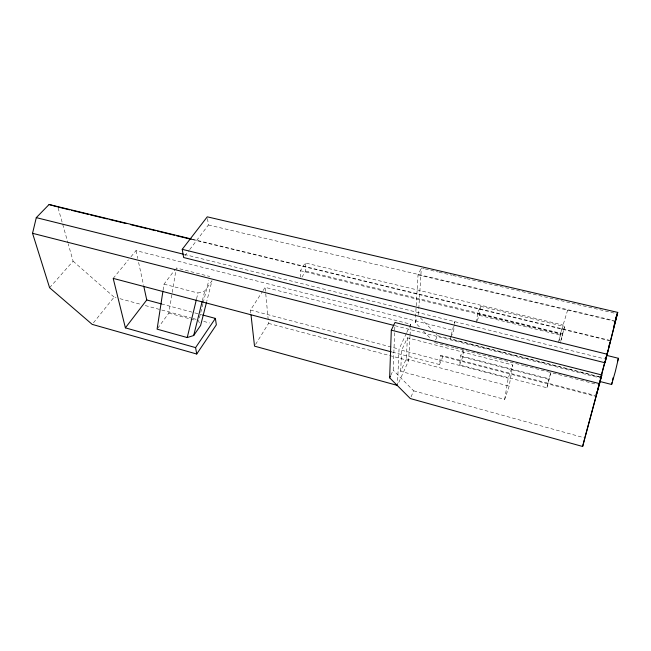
<?xml version="1.0" encoding="UTF-8"?>
<svg xmlns="http://www.w3.org/2000/svg" width="651" height="651" viewBox="0 0 651 651"><rect width="100%" height="100%" fill="white"/><g stroke="black" fill="none" stroke-linecap="round" stroke-linejoin="round"><path stroke-width="0.49" stroke-dasharray="3.25 2.44" d="M390.828 375.269L393.18 370.175L394.897 325.533M406.346 333.41L399.047 349.082L397.452 385.433L408.641 360.597L409.975 336.323M400.666 371.314L401.651 350.246L407.404 337.804L512.76 364.975L509.163 386.157L504.68 399.38L400.666 371.314L406.305 358.888L407.404 337.804M410.032 335.314L410.423 328.234M410.48 327.225L410.643 324.19L265.144 287.368L262.971 290.728M419.325 326.835L415.192 322.53L418.032 274.877L421.319 268.082L424.289 268.773M418.406 314.693L418.723 309.624M418.788 308.615L421.319 268.082M392.35 352.11L439.531 364.576L440.312 355.78L443.176 355.837L594.876 395.417M451.045 336.974L453.739 330.529L454.333 324.662M454.431 323.685L454.626 321.724L454.146 323.628M550.933 372.25L546.897 387.784L459.622 364.877L460.631 355.82L463.073 349.717M459.622 364.877L462.739 357.033L463.764 347.968M476.426 322.538L477.549 313.465L480.422 306.279L564.547 326.582L560.291 343.256M477.134 320.74L479.274 315.353L480.422 306.279M163.092 290.134L164.011 284.137L175.07 269.587M157.68 328.348L168.821 313.115L176.299 267.976L209.785 276.488M504.68 399.38L508.219 378.239L512.76 364.975M546.897 387.784L550.77 372.266M558.932 340.628L560.324 334.15L567.762 309.681M558.534 342.483L563.082 325.077L305.213 262.931L300.412 270.702L300.778 277.041M560.69 341.433L564.547 326.582M196.561 298.817L197.953 293.007L204.772 290.948L212.006 280.76L206.806 301.161M202.363 300.64L204.772 290.948M202.966 303.7L198.579 321.195L199.393 322.896M203.21 302.723L208.808 280.369M451.005 335.973L450.28 338.821L600.507 377.067M451.241 335.021L453.902 324.572M439.531 364.576L443.176 355.837M411.058 396.833L413.654 390.812L393.18 370.175M435.609 340.017L437.472 335.704L436.105 334.272M415.192 322.53L417.56 317.411M406.777 332.482L410.643 324.19M301.942 277.131L305.644 271.076L305.213 262.931M255.558 344.452L268.554 323.401L265.144 287.368M250.814 313.082L250.472 310.079L262.426 291.567M184.851 255.949L189.083 250.391M189.685 249.602L208.426 224.986L207.254 216.832M93.443 322.815L114.112 297.108L116.065 297.637M113.193 278.384L128.418 259.863M130.957 256.779L136.026 250.611L453.739 330.529M49.606 287.742L73.099 261.157L68.192 243.743M425.274 269.001L438.131 272.004M439.116 272.232L451.973 275.227M452.958 275.463L465.815 278.457M466.8 278.693L616.098 313.53M208.426 224.986L613.486 320.455M418.032 274.877L615.187 321.382M192.37 239.226L609.385 340.261M192.191 239.552L610.093 340.855M305.644 271.076L561.284 333.41M477.549 313.465L562.269 334.134M300.412 270.702L560.324 334.15M479.274 315.353L562.562 335.704M184.331 254.427L604.738 358.913M437.472 335.704L600.027 377.1M394.962 325.695L600.783 378.166M434.486 342.613L454.081 347.65M455.065 347.903L523.656 365.545M524.633 365.797L552.064 372.86M553.049 373.113L597.138 384.448M460.631 355.82L548.826 378.695M462.739 357.033L549.379 379.525M440.312 355.78L594.876 396.142M164.011 284.137L197.953 293.007M250.472 310.079L399.047 349.082M401.651 350.246L508.219 378.239M406.305 358.888L509.163 386.157M268.554 323.401L408.641 360.597M161.464 303.919L193.819 312.618M194.795 312.879L201.664 314.726M119.955 298.695L140.404 304.237M145.271 305.555L192.004 318.225M192.981 318.485L197.847 319.804M203.69 321.391L209.532 322.977M168.821 313.115L189.937 318.852M190.898 319.112L195.699 320.414M413.654 390.812L583.809 437.651M73.099 261.157L114.112 297.108M423.459 331.139L430.352 338.308M420.391 317.851L433.371 331.416M58.102 207.954L67.916 242.782M136.026 250.611L137.743 258.504M138.606 262.451L143.546 285.154"/><path stroke-width="0.98" d="M389.648 377.824L391.308 330.155L395.011 322.489L601.825 374.992L582.637 446.488L410.309 398.55L389.648 377.824L390.437 376.123M606.431 355.324L618.45 358.302L615.309 371.575L611.631 384.489L599.644 381.421M611.631 384.489L611.981 382.568M162.937 291.135L157.094 329.154L187.236 337.552L193.689 335.525L200.622 325.443L206.562 302.129M202.64 314.986L215.383 318.412L216.344 324.825L196.724 354.022L92.19 324.377L49.606 287.742L32.55 233.302L36.293 217.637L49.085 204.512L191.386 238.99M187.236 337.552L196.325 299.785M612.469 380.444L613.128 377.718M605.699 358.457L606.04 357.065M193.689 335.525L202.127 301.608M605.723 359.157L607.928 350.319M608.416 348.35L609.889 342.459M604.999 362.762L617.726 312.407L207.254 216.832L182.231 249.333L183.639 257.536L604.999 362.762L617.726 312.407M582.637 446.488L584.785 437.92M596.096 394.693L596.829 391.756M604.836 361.891L600.686 377.783M605.479 360.109L597.406 390.641M614.992 321.553L617.091 313.758L613.616 327.225M596.113 395.434L596.886 392.553M585.046 436.951L601.825 374.992M617.441 361.419L618.45 358.302M196.724 354.022L195.593 347.618L215.383 318.412M195.593 347.618L125.391 327.86L146.76 299.965L143.757 286.147M57.833 206.985L69.681 209.858M71.659 210.338L88.455 214.407M90.432 214.887L107.228 218.956M109.205 219.436L126.001 223.505M130.941 224.709L147.736 228.778M149.706 229.258L155.638 230.69M157.615 231.17L174.411 235.239M176.38 235.719L191.207 239.316M182.231 249.333L607.302 354.266M36.293 217.637L183.338 254.183M32.55 233.302L393.977 325.443M391.308 330.155L599.661 383.659M391.365 351.857L113.193 278.384L125.391 327.86M146.76 299.965L161.464 303.919M397.452 385.433L254.517 346.137L251.034 315.084M49.085 204.512L56.857 206.709"/></g></svg>
